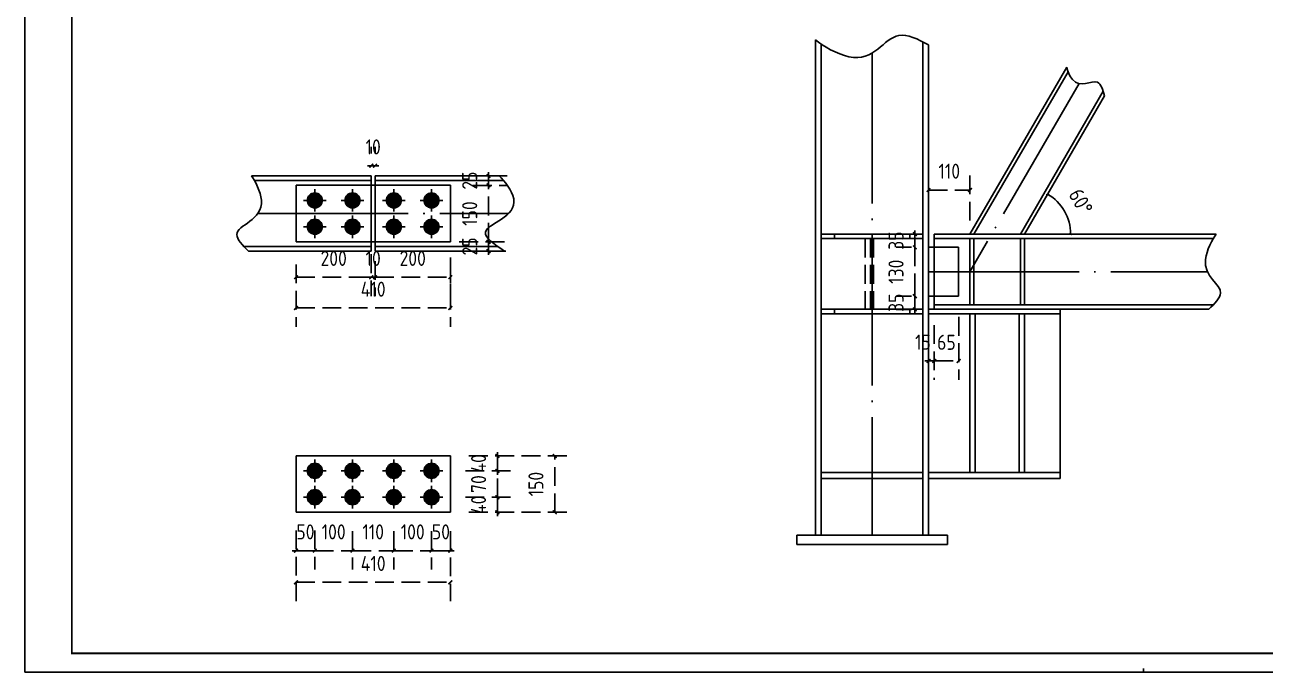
# Model space of a CAD drawing. Extents: x 1689 to 157754, y 6281 to 73826.
# Drawn here: x 128029 to 144507, y 29381 to 37984 of the extents above; entities that cross this region are included whole.
import ezdxf
from ezdxf.enums import TextEntityAlignment as Align

# ---------------------------------------------------------------- set-up
doc = ezdxf.new("R2010")
doc.units = 0
doc.header["$LTSCALE"] = 1000
doc.header["$MEASUREMENT"] = 0
doc.linetypes.add('DASH', pattern=[0.35, 0.25, -0.1])
doc.linetypes.add('DOTE', pattern=[2.42, 2, -0.2, 0.02, -0.2])
doc.layers.add('PUB_TITLE', color=4, linetype='Continuous')
doc.styles.get("Standard").update_dxf_attribs({"font": 'gbenor.shx', "bigfont": 'gbcbig.shx'})
doc.dimstyles.get("Standard").update_dxf_attribs({"dimscale": 100, "dimtxt": 3.5, "dimasz": 1, "dimexe": 2.5, "dimexo": 3, "dimgap": 1.5, "dimtad": 1, "dimdec": 0, "dimzin": 0, "dimdsep": 46, "dimtxsty": 'Standard', "dimblk": 'ARCHTICK', "dimcen": 0.09, "dimadec": 0, "dimazin": 0, "dimtfac": 1, "dimtdec": 0, "dimtix": 1, "dimtmove": 2, "dimatfit": 3, "dimfxl": 1, "dimtolj": 1, "dimtzin": 0, "dimarcsym": 0})

# ---------------------------------------------------------------- blocks, each defined once
blk = doc.blocks.new('$titleblk$00000167')
blk.add_line((-594.5, 0), (-594.5, 2))
blk.add_lwpolyline([(-1189, 0), (0, 0), (0, 841), (-1189, 841)], close=True)
at = {"const_width": 1}
blk.add_lwpolyline([(-1164, 10), (-10, 10), (-10, 831), (-1164, 831)], close=True, dxfattribs=at)
at = {"flags": 4}
for tag, p in [('(扩展图名)', (-62.12, 184.1)), ('图名', (-62.12, 180.13)), ('日期', (-62.12, 172.03)), ('图号', (-62.12, 163.99)), ('比例', (-62.12, 156)), ('子项', (-59.56, 82.07)), ('工程名称', (-59.24, 70.19)), ('设计号', (-36.91, 28.62))]:
    blk.add_attdef(tag, text='', height=3.5, dxfattribs=at).set_placement(p, align=Align.CENTER)
for tag, p in [('设计人', (-64.84, 148.13)), ('负责人', (-64.71, 140.27)), ('主持人', (-64.73, 132.26)), ('校对人', (-64.28, 124.4)), ('审核人', (-63.96, 116.15)), ('审定人', (-64.16, 107.95)), ('所长', (-64.16, 99.76))]:
    blk.add_attdef(tag, p, '', height=3.5)
blk = doc.blocks.new('_ArchTick')
at = {"color": 0, "linetype": 'ByBlock', "const_width": 0.4}
blk.add_lwpolyline([(-0.5, -0.5), (0.5, 0.5)], dxfattribs=at)
blk = doc.blocks.new('*D126')
at = {"color": 0, "lineweight": -2}
blk.add_line((142085, 35203), (142172, 35203), dxfattribs=at)
blk.add_arc((141308, 35203), 614, 360, 59.8863, dxfattribs=at)
at = {"layer": 'Defpoints', "color": 0}
for p in [(142374, 37041), (141885, 35413), (140110, 35203), (141308, 35203), (141785, 35203)]:
    blk.add_point(p, dxfattribs=at)
at = {"color": 0, "lineweight": -2, "xscale": 30, "yscale": 30, "zscale": 30}
for p, rotation in [((141616, 35734), 149.886266849014), ((141922, 35203), 269.9999999999972)]:
    blk.add_blockref('_ArchTick', p, dxfattribs=dict(at, rotation=rotation))
at = {"color": 0, "insert": (142057, 35635), "char_height": 200, "attachment_point": 5, "rotation": 299.9431}
blk.add_mtext('\\A1;60°', dxfattribs=at)
blk = doc.blocks.new('*D127')
at = {"color": 0, "linetype": 'DASH', "lineweight": -2}
for p, q in [((140035, 35443), (140035, 36039)), ((140585, 35383), (140585, 36039)), ((140035, 35789), (140585, 35789))]:
    blk.add_line(p, q, dxfattribs=at)
at = {"layer": 'Defpoints', "color": 0}
for p in [(140585, 35789), (140035, 35143), (140585, 35083)]:
    blk.add_point(p, dxfattribs=at)
at = {"color": 0, "lineweight": -2, "xscale": 50, "yscale": 50, "zscale": 50, "rotation": 180}
blk.add_blockref('_ArchTick', (140035, 35789), dxfattribs=at)
at = {"color": 0, "lineweight": -2, "xscale": 50, "yscale": 50, "zscale": 50}
blk.add_blockref('_ArchTick', (140585, 35789), dxfattribs=at)
at = {"color": 0, "insert": (140310, 36039), "char_height": 200, "attachment_point": 5}
blk.add_mtext('\\A1;110', dxfattribs=at)
blk = doc.blocks.new('*D128')
at = {"color": 0, "linetype": 'DASH', "lineweight": -2}
for p, q in [((140035, 33994), (140035, 33267)), ((140110, 33994), (140110, 33267)), ((140035, 33517), (139985, 33517)), ((140035, 33517), (140110, 33517)), ((140110, 33517), (140160, 33517))]:
    blk.add_line(p, q, dxfattribs=at)
at = {"layer": 'Defpoints', "color": 0}
for p in [(140035, 34294), (140110, 34294), (140110, 33517)]:
    blk.add_point(p, dxfattribs=at)
at = {"color": 0, "lineweight": -2, "xscale": 50, "yscale": 50, "zscale": 50}
blk.add_blockref('_ArchTick', (140035, 33517), dxfattribs=at)
at = {"color": 0, "lineweight": -2, "xscale": 50, "yscale": 50, "zscale": 50, "rotation": 180}
blk.add_blockref('_ArchTick', (140110, 33517), dxfattribs=at)
at = {"color": 0, "insert": (139960, 33767), "char_height": 200, "attachment_point": 5}
blk.add_mtext('\\A1;15', dxfattribs=at)
blk = doc.blocks.new('*D129')
at = {"color": 0, "linetype": 'DASH', "lineweight": -2}
for p, q in [((140110, 33994), (140110, 33267)), ((140435, 34103), (140435, 33267)), ((140110, 33517), (140435, 33517))]:
    blk.add_line(p, q, dxfattribs=at)
at = {"layer": 'Defpoints', "color": 0}
for p in [(140110, 34294), (140435, 34403), (140435, 33517)]:
    blk.add_point(p, dxfattribs=at)
at = {"color": 0, "lineweight": -2, "xscale": 50, "yscale": 50, "zscale": 50, "rotation": 180}
blk.add_blockref('_ArchTick', (140110, 33517), dxfattribs=at)
at = {"color": 0, "lineweight": -2, "xscale": 50, "yscale": 50, "zscale": 50}
blk.add_blockref('_ArchTick', (140435, 33517), dxfattribs=at)
at = {"color": 0, "insert": (140272, 33765), "char_height": 200, "attachment_point": 5}
blk.add_mtext('\\A1;65', dxfattribs=at)
blk = doc.blocks.new('*D130')
at = {"color": 0, "linetype": 'DASH', "lineweight": -2}
for p, q in [((139810, 35203), (139603, 35203)), ((139853, 35203), (139853, 35253)), ((139853, 35203), (139853, 35028)), ((139810, 35028), (139603, 35028)), ((139853, 35028), (139853, 34978))]:
    blk.add_line(p, q, dxfattribs=at)
at = {"layer": 'Defpoints', "color": 0}
for p in [(140110, 35203), (139853, 35028), (140110, 35028)]:
    blk.add_point(p, dxfattribs=at)
at = {"color": 0, "lineweight": -2, "xscale": 50, "yscale": 50, "zscale": 50}
for p, rotation in [((139853, 35203), 270), ((139853, 35028), 90)]:
    blk.add_blockref('_ArchTick', p, dxfattribs=dict(at, rotation=rotation))
at = {"color": 0, "insert": (139603, 35116), "char_height": 200, "attachment_point": 5, "rotation": 90}
blk.add_mtext('\\A1;35', dxfattribs=at)
blk = doc.blocks.new('*D131')
at = {"color": 0, "linetype": 'DASH', "lineweight": -2}
for p, q in [((139810, 34378), (139603, 34378)), ((139853, 34378), (139853, 34428)), ((139853, 34378), (139853, 34203)), ((139810, 34203), (139603, 34203)), ((139853, 34203), (139853, 34153))]:
    blk.add_line(p, q, dxfattribs=at)
at = {"layer": 'Defpoints', "color": 0}
for p in [(140110, 34378), (139853, 34203), (140110, 34203)]:
    blk.add_point(p, dxfattribs=at)
at = {"color": 0, "lineweight": -2, "xscale": 50, "yscale": 50, "zscale": 50}
for p, rotation in [((139853, 34378), 270), ((139853, 34203), 90)]:
    blk.add_blockref('_ArchTick', p, dxfattribs=dict(at, rotation=rotation))
at = {"color": 0, "insert": (139603, 34291), "char_height": 200, "attachment_point": 5, "rotation": 90}
blk.add_mtext('\\A1;35', dxfattribs=at)
blk = doc.blocks.new('*D132')
at = {"color": 0, "linetype": 'DASH', "lineweight": -2}
for p, q in [((139735, 35028), (139603, 35028)), ((139853, 35028), (139853, 34378)), ((139735, 34378), (139603, 34378))]:
    blk.add_line(p, q, dxfattribs=at)
at = {"layer": 'Defpoints', "color": 0}
for p in [(140035, 35028), (139853, 34378), (140035, 34378)]:
    blk.add_point(p, dxfattribs=at)
at = {"color": 0, "lineweight": -2, "xscale": 50, "yscale": 50, "zscale": 50}
for p, rotation in [((139853, 35028), 90), ((139853, 34378), 270)]:
    blk.add_blockref('_ArchTick', p, dxfattribs=dict(at, rotation=rotation))
at = {"color": 0, "insert": (139603, 34703), "char_height": 200, "attachment_point": 5, "rotation": 90}
blk.add_mtext('\\A1;130', dxfattribs=at)
blk = doc.blocks.new('*D165')
at = {"color": 0, "linetype": 'DASH', "lineweight": -2}
for p, q in [((131632, 34801), (131632, 33971)), ((133682, 34801), (133682, 33971)), ((131632, 34221), (133682, 34221))]:
    blk.add_line(p, q, dxfattribs=at)
at = {"layer": 'Defpoints', "color": 0}
for p in [(131632, 35101), (133682, 35101), (133682, 34221)]:
    blk.add_point(p, dxfattribs=at)
at = {"color": 0, "lineweight": -2, "xscale": 50, "yscale": 50, "zscale": 50, "rotation": 180}
blk.add_blockref('_ArchTick', (131632, 34221), dxfattribs=at)
at = {"color": 0, "lineweight": -2, "xscale": 50, "yscale": 50, "zscale": 50}
blk.add_blockref('_ArchTick', (133682, 34221), dxfattribs=at)
at = {"color": 0, "insert": (132657, 34471), "char_height": 200, "attachment_point": 5}
blk.add_mtext('\\A1;410', dxfattribs=at)
blk = doc.blocks.new('*D166')
at = {"color": 0, "linetype": 'DASH', "lineweight": -2}
for p, q in [((132632, 36276), (132632, 36362)), ((132682, 36276), (132682, 36362)), ((132632, 36112), (132582, 36112)), ((132632, 36112), (132682, 36112)), ((132682, 36112), (132732, 36112))]:
    blk.add_line(p, q, dxfattribs=at)
at = {"layer": 'Defpoints', "color": 0}
for p in [(132682, 36112), (132632, 35976), (132682, 35976)]:
    blk.add_point(p, dxfattribs=at)
at = {"color": 0, "lineweight": -2, "xscale": 50, "yscale": 50, "zscale": 50}
blk.add_blockref('_ArchTick', (132632, 36112), dxfattribs=at)
at = {"color": 0, "lineweight": -2, "xscale": 50, "yscale": 50, "zscale": 50, "rotation": 180}
blk.add_blockref('_ArchTick', (132682, 36112), dxfattribs=at)
at = {"color": 0, "insert": (132657, 36362), "char_height": 200, "attachment_point": 5}
blk.add_mtext('\\A1;10', dxfattribs=at)
blk = doc.blocks.new('*D188')
at = {"color": 0, "linetype": 'DASH', "lineweight": -2}
for p, q in [((132632, 34935), (132632, 34380)), ((131632, 34801), (131632, 34380)), ((131632, 34630), (132632, 34630))]:
    blk.add_line(p, q, dxfattribs=at)
at = {"layer": 'Defpoints', "color": 0}
for p in [(131632, 35101), (132632, 35235), (132632, 34630)]:
    blk.add_point(p, dxfattribs=at)
at = {"color": 0, "lineweight": -2, "xscale": 50, "yscale": 50, "zscale": 50, "rotation": 180}
blk.add_blockref('_ArchTick', (131632, 34630), dxfattribs=at)
at = {"color": 0, "lineweight": -2, "xscale": 50, "yscale": 50, "zscale": 50}
blk.add_blockref('_ArchTick', (132632, 34630), dxfattribs=at)
at = {"color": 0, "insert": (132132, 34880), "char_height": 200, "attachment_point": 5}
blk.add_mtext('\\A1;200', dxfattribs=at)
blk = doc.blocks.new('*D189')
at = {"color": 0, "linetype": 'DASH', "lineweight": -2}
for p, q in [((132632, 34935), (132632, 34380)), ((132682, 34844), (132682, 34380)), ((132632, 34630), (132582, 34630)), ((132632, 34630), (132682, 34630)), ((132682, 34630), (132732, 34630))]:
    blk.add_line(p, q, dxfattribs=at)
at = {"layer": 'Defpoints', "color": 0}
for p in [(132632, 35235), (132682, 35144), (132682, 34630)]:
    blk.add_point(p, dxfattribs=at)
at = {"color": 0, "lineweight": -2, "xscale": 50, "yscale": 50, "zscale": 50}
blk.add_blockref('_ArchTick', (132632, 34630), dxfattribs=at)
at = {"color": 0, "lineweight": -2, "xscale": 50, "yscale": 50, "zscale": 50, "rotation": 180}
blk.add_blockref('_ArchTick', (132682, 34630), dxfattribs=at)
at = {"color": 0, "insert": (132657, 34880), "char_height": 200, "attachment_point": 5}
blk.add_mtext('\\A1;10', dxfattribs=at)
blk = doc.blocks.new('*D190')
at = {"color": 0, "linetype": 'DASH', "lineweight": -2}
for p, q in [((132682, 34844), (132682, 34380)), ((133682, 34891), (133682, 34380)), ((132682, 34630), (133682, 34630))]:
    blk.add_line(p, q, dxfattribs=at)
at = {"layer": 'Defpoints', "color": 0}
for p in [(132682, 35144), (133682, 35191), (133682, 34630)]:
    blk.add_point(p, dxfattribs=at)
at = {"color": 0, "lineweight": -2, "xscale": 50, "yscale": 50, "zscale": 50, "rotation": 180}
blk.add_blockref('_ArchTick', (132682, 34630), dxfattribs=at)
at = {"color": 0, "lineweight": -2, "xscale": 50, "yscale": 50, "zscale": 50}
blk.add_blockref('_ArchTick', (133682, 34630), dxfattribs=at)
at = {"color": 0, "insert": (133182, 34880), "char_height": 200, "attachment_point": 5}
blk.add_mtext('\\A1;200', dxfattribs=at)
blk = doc.blocks.new('*D191')
at = {"color": 0, "linetype": 'DASH', "lineweight": -2}
for p, q in [((133801, 35101), (134439, 35101)), ((134189, 35101), (134189, 35151)), ((134189, 34976), (134189, 35101)), ((134170, 34976), (134439, 34976)), ((134189, 34976), (134189, 34926))]:
    blk.add_line(p, q, dxfattribs=at)
at = {"layer": 'Defpoints', "color": 0}
for p in [(133501, 35101), (134189, 35101), (133870, 34976)]:
    blk.add_point(p, dxfattribs=at)
at = {"color": 0, "lineweight": -2, "xscale": 50, "yscale": 50, "zscale": 50}
for p, rotation in [((134189, 35101), 270), ((134189, 34976), 90)]:
    blk.add_blockref('_ArchTick', p, dxfattribs=dict(at, rotation=rotation))
at = {"color": 0, "insert": (133939, 35039), "char_height": 200, "attachment_point": 5, "rotation": 90}
blk.add_mtext('\\A1;25', dxfattribs=at)
blk = doc.blocks.new('*D192')
at = {"color": 0, "linetype": 'DASH', "lineweight": -2}
for p, q in [((133982, 35851), (134439, 35851)), ((134189, 35101), (134189, 35851)), ((133801, 35101), (134439, 35101))]:
    blk.add_line(p, q, dxfattribs=at)
at = {"layer": 'Defpoints', "color": 0}
for p in [(133682, 35851), (134189, 35851), (133501, 35101)]:
    blk.add_point(p, dxfattribs=at)
at = {"color": 0, "lineweight": -2, "xscale": 50, "yscale": 50, "zscale": 50}
for p, rotation in [((134189, 35851), 90), ((134189, 35101), 270)]:
    blk.add_blockref('_ArchTick', p, dxfattribs=dict(at, rotation=rotation))
at = {"color": 0, "insert": (133939, 35476), "char_height": 200, "attachment_point": 5, "rotation": 90}
blk.add_mtext('\\A1;150', dxfattribs=at)
blk = doc.blocks.new('*D193')
at = {"color": 0, "linetype": 'DASH', "lineweight": -2}
for p, q in [((133982, 35976), (134439, 35976)), ((134189, 35976), (134189, 36026)), ((134189, 35851), (134189, 35976)), ((133982, 35851), (134439, 35851)), ((134189, 35851), (134189, 35801))]:
    blk.add_line(p, q, dxfattribs=at)
at = {"layer": 'Defpoints', "color": 0}
for p in [(133682, 35976), (134189, 35976), (133682, 35851)]:
    blk.add_point(p, dxfattribs=at)
at = {"color": 0, "lineweight": -2, "xscale": 50, "yscale": 50, "zscale": 50}
for p, rotation in [((134189, 35976), 270), ((134189, 35851), 90)]:
    blk.add_blockref('_ArchTick', p, dxfattribs=dict(at, rotation=rotation))
at = {"color": 0, "insert": (133939, 35914), "char_height": 200, "attachment_point": 5, "rotation": 90}
blk.add_mtext('\\A1;25', dxfattribs=at)
blk = doc.blocks.new('*D194')
at = {"color": 0, "linetype": 'DASH', "lineweight": -2}
for p, q in [((131632, 31266), (131632, 30746)), ((131882, 31266), (131882, 30746)), ((131632, 30996), (131582, 30996)), ((131632, 30996), (131882, 30996)), ((131882, 30996), (131932, 30996))]:
    blk.add_line(p, q, dxfattribs=at)
at = {"layer": 'Defpoints', "color": 0}
for p in [(131632, 31566), (131882, 31566), (131882, 30996)]:
    blk.add_point(p, dxfattribs=at)
at = {"color": 0, "lineweight": -2, "xscale": 50, "yscale": 50, "zscale": 50}
blk.add_blockref('_ArchTick', (131632, 30996), dxfattribs=at)
at = {"color": 0, "lineweight": -2, "xscale": 50, "yscale": 50, "zscale": 50, "rotation": 180}
blk.add_blockref('_ArchTick', (131882, 30996), dxfattribs=at)
at = {"color": 0, "insert": (131757, 31246), "char_height": 200, "attachment_point": 5}
blk.add_mtext('\\A1;50', dxfattribs=at)
blk = doc.blocks.new('*D195')
at = {"color": 0, "linetype": 'DASH', "lineweight": -2}
for p, q in [((131882, 31228), (131882, 31246)), ((132382, 31256), (132382, 30746)), ((131882, 30996), (131832, 30996)), ((131882, 30996), (132382, 30996)), ((132382, 30996), (132432, 30996))]:
    blk.add_line(p, q, dxfattribs=at)
at = {"layer": 'Defpoints', "color": 0}
for p in [(132382, 31556), (132382, 30996), (131882, 30928)]:
    blk.add_point(p, dxfattribs=at)
at = {"color": 0, "lineweight": -2, "xscale": 50, "yscale": 50, "zscale": 50}
blk.add_blockref('_ArchTick', (131882, 30996), dxfattribs=at)
at = {"color": 0, "lineweight": -2, "xscale": 50, "yscale": 50, "zscale": 50, "rotation": 180}
blk.add_blockref('_ArchTick', (132382, 30996), dxfattribs=at)
at = {"color": 0, "insert": (132132, 31246), "char_height": 200, "attachment_point": 5}
blk.add_mtext('\\A1;100', dxfattribs=at)
blk = doc.blocks.new('*D196')
at = {"color": 0, "linetype": 'DASH', "lineweight": -2}
for p, q in [((132382, 31256), (132382, 30746)), ((132932, 31256), (132932, 30746)), ((132382, 30996), (132932, 30996))]:
    blk.add_line(p, q, dxfattribs=at)
at = {"layer": 'Defpoints', "color": 0}
for p in [(132382, 31556), (132932, 31556), (132932, 30996)]:
    blk.add_point(p, dxfattribs=at)
at = {"color": 0, "lineweight": -2, "xscale": 50, "yscale": 50, "zscale": 50, "rotation": 180}
blk.add_blockref('_ArchTick', (132382, 30996), dxfattribs=at)
at = {"color": 0, "lineweight": -2, "xscale": 50, "yscale": 50, "zscale": 50}
blk.add_blockref('_ArchTick', (132932, 30996), dxfattribs=at)
at = {"color": 0, "insert": (132657, 31246), "char_height": 200, "attachment_point": 5}
blk.add_mtext('\\A1;110', dxfattribs=at)
blk = doc.blocks.new('*D197')
at = {"color": 0, "linetype": 'DASH', "lineweight": -2}
for p, q in [((132932, 31256), (132932, 30746)), ((133432, 31256), (133432, 30746)), ((132932, 30996), (132882, 30996)), ((132932, 30996), (133432, 30996)), ((133432, 30996), (133482, 30996))]:
    blk.add_line(p, q, dxfattribs=at)
at = {"layer": 'Defpoints', "color": 0}
for p in [(132932, 31556), (133432, 31556), (133432, 30996)]:
    blk.add_point(p, dxfattribs=at)
at = {"color": 0, "lineweight": -2, "xscale": 50, "yscale": 50, "zscale": 50}
blk.add_blockref('_ArchTick', (132932, 30996), dxfattribs=at)
at = {"color": 0, "lineweight": -2, "xscale": 50, "yscale": 50, "zscale": 50, "rotation": 180}
blk.add_blockref('_ArchTick', (133432, 30996), dxfattribs=at)
at = {"color": 0, "insert": (133182, 31246), "char_height": 200, "attachment_point": 5}
blk.add_mtext('\\A1;100', dxfattribs=at)
blk = doc.blocks.new('*D198')
at = {"color": 0, "linetype": 'DASH', "lineweight": -2}
for p, q in [((133432, 31256), (133432, 30746)), ((133682, 31257), (133682, 30746)), ((133432, 30996), (133382, 30996)), ((133432, 30996), (133682, 30996)), ((133682, 30996), (133732, 30996))]:
    blk.add_line(p, q, dxfattribs=at)
at = {"layer": 'Defpoints', "color": 0}
for p in [(133432, 31556), (133682, 31557), (133682, 30996)]:
    blk.add_point(p, dxfattribs=at)
at = {"color": 0, "lineweight": -2, "xscale": 50, "yscale": 50, "zscale": 50}
blk.add_blockref('_ArchTick', (133432, 30996), dxfattribs=at)
at = {"color": 0, "lineweight": -2, "xscale": 50, "yscale": 50, "zscale": 50, "rotation": 180}
blk.add_blockref('_ArchTick', (133682, 30996), dxfattribs=at)
at = {"color": 0, "insert": (133557, 31246), "char_height": 200, "attachment_point": 5}
blk.add_mtext('\\A1;50', dxfattribs=at)
blk = doc.blocks.new('*D199')
at = {"color": 0, "linetype": 'DASH', "lineweight": -2}
for p, q in [((133882, 31706), (134557, 31706)), ((134307, 31706), (134307, 31756)), ((134307, 31506), (134307, 31706)), ((133928, 31506), (134557, 31506)), ((134307, 31506), (134307, 31456))]:
    blk.add_line(p, q, dxfattribs=at)
at = {"layer": 'Defpoints', "color": 0}
for p in [(133582, 31706), (134307, 31706), (133628, 31506)]:
    blk.add_point(p, dxfattribs=at)
at = {"color": 0, "lineweight": -2, "xscale": 50, "yscale": 50, "zscale": 50}
for p, rotation in [((134307, 31706), 270), ((134307, 31506), 90)]:
    blk.add_blockref('_ArchTick', p, dxfattribs=dict(at, rotation=rotation))
at = {"color": 0, "insert": (134057, 31606), "char_height": 200, "attachment_point": 5, "rotation": 90}
blk.add_mtext('\\A1;40', dxfattribs=at)
blk = doc.blocks.new('*D200')
at = {"color": 0, "linetype": 'DASH', "lineweight": -2}
for p, q in [((133882, 32056), (134557, 32056)), ((134307, 32056), (134307, 32106)), ((134307, 31706), (134307, 32056)), ((133882, 31706), (134557, 31706)), ((134307, 31706), (134307, 31656))]:
    blk.add_line(p, q, dxfattribs=at)
at = {"layer": 'Defpoints', "color": 0}
for p in [(133582, 32056), (134307, 32056), (133582, 31706)]:
    blk.add_point(p, dxfattribs=at)
at = {"color": 0, "lineweight": -2, "xscale": 50, "yscale": 50, "zscale": 50}
for p, rotation in [((134307, 32056), 270), ((134307, 31706), 90)]:
    blk.add_blockref('_ArchTick', p, dxfattribs=dict(at, rotation=rotation))
at = {"color": 0, "insert": (134057, 31881), "char_height": 200, "attachment_point": 5, "rotation": 90}
blk.add_mtext('\\A1;70', dxfattribs=at)
blk = doc.blocks.new('*D201')
at = {"color": 0, "linetype": 'DASH', "lineweight": -2}
for p, q in [((134307, 32256), (134307, 32306)), ((133928, 32256), (134557, 32256)), ((134307, 32056), (134307, 32256)), ((133882, 32056), (134557, 32056)), ((134307, 32056), (134307, 32006))]:
    blk.add_line(p, q, dxfattribs=at)
at = {"layer": 'Defpoints', "color": 0}
for p in [(133628, 32256), (134307, 32256), (133582, 32056)]:
    blk.add_point(p, dxfattribs=at)
at = {"color": 0, "lineweight": -2, "xscale": 50, "yscale": 50, "zscale": 50}
for p, rotation in [((134307, 32256), 270), ((134307, 32056), 90)]:
    blk.add_blockref('_ArchTick', p, dxfattribs=dict(at, rotation=rotation))
at = {"color": 0, "insert": (134057, 32156), "char_height": 200, "attachment_point": 5, "rotation": 90}
blk.add_mtext('\\A1;40', dxfattribs=at)
blk = doc.blocks.new('*D202')
at = {"color": 0, "linetype": 'DASH', "lineweight": -2}
for p, q in [((131632, 31266), (131632, 30326)), ((133682, 31257), (133682, 30326)), ((131632, 30576), (133682, 30576))]:
    blk.add_line(p, q, dxfattribs=at)
at = {"layer": 'Defpoints', "color": 0}
for p in [(131632, 31566), (133682, 31557), (133682, 30576)]:
    blk.add_point(p, dxfattribs=at)
at = {"color": 0, "lineweight": -2, "xscale": 50, "yscale": 50, "zscale": 50, "rotation": 180}
blk.add_blockref('_ArchTick', (131632, 30576), dxfattribs=at)
at = {"color": 0, "lineweight": -2, "xscale": 50, "yscale": 50, "zscale": 50}
blk.add_blockref('_ArchTick', (133682, 30576), dxfattribs=at)
at = {"color": 0, "insert": (132657, 30826), "char_height": 200, "attachment_point": 5}
blk.add_mtext('\\A1;410', dxfattribs=at)
blk = doc.blocks.new('*D203')
at = {"color": 0, "linetype": 'DASH', "lineweight": -2}
for p, q in [((133928, 32256), (135319, 32256)), ((135069, 31506), (135069, 32256)), ((133928, 31506), (135319, 31506))]:
    blk.add_line(p, q, dxfattribs=at)
at = {"layer": 'Defpoints', "color": 0}
for p in [(133628, 32256), (135069, 32256), (133628, 31506)]:
    blk.add_point(p, dxfattribs=at)
at = {"color": 0, "lineweight": -2, "xscale": 50, "yscale": 50, "zscale": 50}
for p, rotation in [((135069, 32256), 90), ((135069, 31506), 270)]:
    blk.add_blockref('_ArchTick', p, dxfattribs=dict(at, rotation=rotation))
at = {"color": 0, "insert": (134819, 31881), "char_height": 200, "attachment_point": 5, "rotation": 90}
blk.add_mtext('\\A1;150', dxfattribs=at)

msp = doc.modelspace()

# ---------------------------------------------------------------- hatches: boundary and pattern name
h = msp.add_hatch()
h.set_pattern_fill('ANSI31', color=2, scale=5, style=0)
h.set_pattern_definition([(45, (-291121.777, -49999.979), (-5.61266008, 5.61266008), [])])
h.paths.add_polyline_path([(131882.4, 35751.2, 0.2152504), (131807.4, 35717.4), (131807.4, 35651.2), (131882.4, 35651.2)])
h.paths.add_polyline_path([(131882.4, 35651.2), (131807.4, 35651.2), (131807.4, 35585.1, 0.2152504), (131882.4, 35551.2)])
h.paths.add_polyline_path([(131807.4, 35717.4, 0.1826758), (131782.4, 35651.2), (131807.4, 35651.2)])
h.paths.add_polyline_path([(131807.4, 35651.2), (131782.4, 35651.2, 0.1826758), (131807.4, 35585.1)])
h.paths.add_polyline_path([(131982.4, 35651.2), (131882.4, 35651.2), (131882.4, 35551.2, 0.4142136)])
h.paths.add_polyline_path([(131882.4, 35751.2), (131882.4, 35651.2), (131982.4, 35651.2, 0.4142136)])
h.paths.add_polyline_path([(131882.4, 35401.2, 0.2152504), (131807.4, 35367.4), (131807.4, 35301.2), (131882.4, 35301.2)])
h.paths.add_polyline_path([(131807.4, 35367.4, 0.1826758), (131782.4, 35301.2), (131807.4, 35301.2)])
h.paths.add_polyline_path([(131807.4, 35301.2), (131782.4, 35301.2, 0.1826758), (131807.4, 35235.1)])
h.paths.add_polyline_path([(131882.4, 35301.2), (131807.4, 35301.2), (131807.4, 35235.1, 0.2152504), (131882.4, 35201.2)])
h.paths.add_polyline_path([(131982.4, 35301.2), (131882.4, 35301.2), (131882.4, 35201.2, 0.4142136)])
h.paths.add_polyline_path([(131882.4, 35401.2), (131882.4, 35301.2), (131982.4, 35301.2, 0.4142136)])
h.paths.add_polyline_path([(132382.4, 35401.2, 0.4142136), (132282.4, 35301.2), (132382.4, 35301.2)])
h.paths.add_polyline_path([(132382.4, 35301.2), (132282.4, 35301.2, 0.4142136), (132382.4, 35201.2)])
h.paths.add_polyline_path([(132482.4, 35301.2), (132382.4, 35301.2), (132382.4, 35201.2, 0.4142136)])
h.paths.add_polyline_path([(132382.4, 35401.2), (132382.4, 35301.2), (132482.4, 35301.2, 0.4142136)])
h.paths.add_polyline_path([(132382.4, 35651.2), (132282.4, 35651.2, 0.4142136), (132382.4, 35551.2)])
h.paths.add_polyline_path([(132382.4, 35751.2, 0.4142136), (132282.4, 35651.2), (132382.4, 35651.2)])
h.paths.add_polyline_path([(132382.4, 35751.2), (132382.4, 35651.2), (132482.4, 35651.2, 0.4142136)])
h.paths.add_polyline_path([(132482.4, 35651.2), (132382.4, 35651.2), (132382.4, 35551.2, 0.4142136)])
h.paths.add_polyline_path([(132932.4, 35751.2, 0.4142136), (132832.4, 35651.2), (132932.4, 35651.2)])
h.paths.add_polyline_path([(132932.4, 35651.2), (132832.4, 35651.2, 0.4142136), (132932.4, 35551.2)])
h.paths.add_polyline_path([(132932.4, 35751.2), (132932.4, 35651.2), (133032.4, 35651.2, 0.4142136)])
h.paths.add_polyline_path([(133032.4, 35651.2), (132932.4, 35651.2), (132932.4, 35551.2, 0.4142136)])
h.paths.add_polyline_path([(132932.4, 35401.2, 0.4142136), (132832.4, 35301.2), (132932.4, 35301.2)])
h.paths.add_polyline_path([(132932.4, 35301.2), (132832.4, 35301.2, 0.4142136), (132932.4, 35201.2)])
h.paths.add_polyline_path([(132932.4, 35401.2), (132932.4, 35301.2), (133032.4, 35301.2, 0.4142136)])
h.paths.add_polyline_path([(133032.4, 35301.2), (132932.4, 35301.2), (132932.4, 35201.2, 0.4142136)])
h.paths.add_polyline_path([(133432.4, 35651.2), (133332.4, 35651.2, 0.4142136), (133432.4, 35551.2)])
h.paths.add_polyline_path([(133432.4, 35751.2, 0.4142136), (133332.4, 35651.2), (133432.4, 35651.2)])
h.paths.add_polyline_path([(133432.4, 35751.2), (133432.4, 35651.2), (133532.4, 35651.2, 0.4142136)])
h.paths.add_polyline_path([(133532.4, 35651.2), (133432.4, 35651.2), (133432.4, 35551.2, 0.4142136)])
h.paths.add_polyline_path([(133432.4, 35401.2, 0.4142136), (133332.4, 35301.2), (133432.4, 35301.2)])
h.paths.add_polyline_path([(133432.4, 35301.2), (133332.4, 35301.2, 0.4142136), (133432.4, 35201.2)])
h.paths.add_polyline_path([(133532.4, 35301.2), (133432.4, 35301.2), (133432.4, 35201.2, 0.4142136)])
h.paths.add_polyline_path([(133432.4, 35401.2), (133432.4, 35301.2), (133532.4, 35301.2, 0.4142136)])
h = msp.add_hatch()
h.set_pattern_fill('ANSI31', color=2, scale=5, style=0)
h.set_pattern_definition([(45, (-291121.777, -53595.032), (-5.61266008, 5.61266008), [])])
h.paths.add_polyline_path([(131882.4, 32156.2, 0.2152504), (131807.4, 32122.3), (131807.4, 32056.2), (131882.4, 32056.2)])
h.paths.add_polyline_path([(131882.4, 32056.2), (131807.4, 32056.2), (131807.4, 31990, 0.2152504), (131882.4, 31956.2)])
h.paths.add_polyline_path([(131807.4, 32122.3, 0.1826758), (131782.4, 32056.2), (131807.4, 32056.2)])
h.paths.add_polyline_path([(131807.4, 32056.2), (131782.4, 32056.2, 0.1826758), (131807.4, 31990)])
h.paths.add_polyline_path([(131982.4, 32056.2), (131882.4, 32056.2), (131882.4, 31956.2, 0.4142136)])
h.paths.add_polyline_path([(131882.4, 32156.2), (131882.4, 32056.2), (131982.4, 32056.2, 0.4142136)])
h.paths.add_polyline_path([(131882.4, 31806.2, 0.2152504), (131807.4, 31772.3), (131807.4, 31706.2), (131882.4, 31706.2)])
h.paths.add_polyline_path([(131807.4, 31772.3, 0.1826758), (131782.4, 31706.2), (131807.4, 31706.2)])
h.paths.add_polyline_path([(131807.4, 31706.2), (131782.4, 31706.2, 0.1826758), (131807.4, 31640)])
h.paths.add_polyline_path([(131882.4, 31706.2), (131807.4, 31706.2), (131807.4, 31640, 0.2152504), (131882.4, 31606.2)])
h.paths.add_polyline_path([(131982.4, 31706.2), (131882.4, 31706.2), (131882.4, 31606.2, 0.4142136)])
h.paths.add_polyline_path([(131882.4, 31806.2), (131882.4, 31706.2), (131982.4, 31706.2, 0.4142136)])
h.paths.add_polyline_path([(132382.4, 31806.2, 0.4142136), (132282.4, 31706.2), (132382.4, 31706.2)])
h.paths.add_polyline_path([(132382.4, 31706.2), (132282.4, 31706.2, 0.4142136), (132382.4, 31606.2)])
h.paths.add_polyline_path([(132482.4, 31706.2), (132382.4, 31706.2), (132382.4, 31606.2, 0.4142136)])
h.paths.add_polyline_path([(132382.4, 31806.2), (132382.4, 31706.2), (132482.4, 31706.2, 0.4142136)])
h.paths.add_polyline_path([(132382.4, 32056.2), (132282.4, 32056.2, 0.4142136), (132382.4, 31956.2)])
h.paths.add_polyline_path([(132382.4, 32156.2, 0.4142136), (132282.4, 32056.2), (132382.4, 32056.2)])
h.paths.add_polyline_path([(132382.4, 32156.2), (132382.4, 32056.2), (132482.4, 32056.2, 0.4142136)])
h.paths.add_polyline_path([(132482.4, 32056.2), (132382.4, 32056.2), (132382.4, 31956.2, 0.4142136)])
h.paths.add_polyline_path([(132932.4, 32156.2, 0.4142136), (132832.4, 32056.2), (132932.4, 32056.2)])
h.paths.add_polyline_path([(132932.4, 32056.2), (132832.4, 32056.2, 0.4142136), (132932.4, 31956.2)])
h.paths.add_polyline_path([(132932.4, 32156.2), (132932.4, 32056.2), (133032.4, 32056.2, 0.4142136)])
h.paths.add_polyline_path([(133032.4, 32056.2), (132932.4, 32056.2), (132932.4, 31956.2, 0.4142136)])
h.paths.add_polyline_path([(132932.4, 31806.2, 0.4142136), (132832.4, 31706.2), (132932.4, 31706.2)])
h.paths.add_polyline_path([(132932.4, 31706.2), (132832.4, 31706.2, 0.4142136), (132932.4, 31606.2)])
h.paths.add_polyline_path([(132932.4, 31806.2), (132932.4, 31706.2), (133032.4, 31706.2, 0.4142136)])
h.paths.add_polyline_path([(133032.4, 31706.2), (132932.4, 31706.2), (132932.4, 31606.2, 0.4142136)])
h.paths.add_polyline_path([(133432.4, 32056.2), (133332.4, 32056.2, 0.4142136), (133432.4, 31956.2)])
h.paths.add_polyline_path([(133432.4, 32156.2, 0.4142136), (133332.4, 32056.2), (133432.4, 32056.2)])
h.paths.add_polyline_path([(133432.4, 32156.2), (133432.4, 32056.2), (133532.4, 32056.2, 0.4142136)])
h.paths.add_polyline_path([(133532.4, 32056.2), (133432.4, 32056.2), (133432.4, 31956.2, 0.4142136)])
h.paths.add_polyline_path([(133432.4, 31806.2, 0.4142136), (133332.4, 31706.2), (133432.4, 31706.2)])
h.paths.add_polyline_path([(133432.4, 31706.2), (133332.4, 31706.2, 0.4142136), (133432.4, 31606.2)])
h.paths.add_polyline_path([(133532.4, 31706.2), (133432.4, 31706.2), (133432.4, 31606.2, 0.4142136)])
h.paths.add_polyline_path([(133432.4, 31806.2), (133432.4, 31706.2), (133532.4, 31706.2, 0.4142136)])

# ---------------------------------------------------------------- linework, layer by layer
for p, q in [((138534.5, 37783), (138534.5, 31203.4)), ((139959.5, 37758), (139959.5, 31203.4)), ((138609.5, 37725.9), (138609.5, 31203.4)), ((140034.5, 37719.9), (140034.5, 31203.4)), ((141871.3, 37422), (140584.5, 35203.4)), ((141888.3, 37361.6), (140636.5, 35203.4)), ((142356.2, 37100.3), (141256, 35203.4)), ((142374, 37041.3), (141308, 35203.4)), ((131040, 35976.2), (132632.4, 35976.2)), ((131040, 35976.2), (132632.4, 35976.2)), ((132632.4, 35976.2), (132632.4, 34976.2)), ((132682.4, 35976.2), (134330, 35976.2)), ((132682.4, 35976.2), (134330, 35976.2)), ((132682.4, 35976.2), (132682.4, 34976.2)), ((131080.2, 35916.2), (132632.4, 35916.2)), ((132682.4, 35916.2), (134388.5, 35916.2)), ((138609.5, 35203.4), (139959.5, 35203.4)), ((138609.5, 35143.4), (139959.5, 35143.4)), ((138784.5, 35143.4), (138784.5, 35203.4)), ((139284.5, 35143.4), (139784.5, 35143.4)), ((139784.5, 35143.4), (139784.5, 35203.4)), ((140109.5, 35203.4), (140109.5, 34203.4)), ((140109.5, 35203.4), (141784.5, 35203.4)), ((140109.5, 35143.4), (141784.5, 35143.4)), ((140584.5, 35143.4), (140584.5, 34263.4)), ((140634.5, 35143.4), (140634.5, 34263.4)), ((141258, 35143.4), (141258, 34263.4)), ((141308, 35143.4), (141308, 34263.4)), ((141784.5, 35203.4), (143857.6, 35203.4)), ((141784.5, 35143.4), (143817.4, 35143.4)), ((130942.5, 35036.2), (132632.4, 35036.2)), ((131001, 34976.2), (132632.4, 34976.2)), ((132682.4, 35036.2), (134314.5, 35036.2)), ((132682.4, 34976.2), (134401.5, 34976.2)), ((140034.5, 35028.4), (140434.5, 35028.4)), ((140434.5, 35028.4), (140434.5, 34378.4)), ((140034.5, 34378.4), (140434.5, 34378.4)), ((138609.5, 34203.4), (139959.5, 34203.4)), ((138609.5, 34143.4), (139959.5, 34143.4)), ((138784.5, 34203.4), (138784.5, 34143.4)), ((139284.5, 34203.4), (139784.5, 34203.4)), ((139284.5, 34203.4), (139784.5, 34203.4)), ((139784.5, 34203.4), (139784.5, 34143.4)), ((140034.5, 34203.4), (141784.5, 34203.4)), ((140034.5, 34143.4), (141784.5, 34143.4)), ((140109.5, 34263.4), (141784.5, 34263.4)), ((140584.5, 34143.4), (140584.5, 32033.4)), ((140584.5, 34143.4), (140584.5, 32033.4)), ((140654.5, 34143.4), (140654.5, 32033.4)), ((141238, 34143.4), (141238, 32033.4)), ((141308, 34143.4), (141308, 32033.4)), ((141784.5, 34263.4), (143817.4, 34263.4)), ((141784.5, 34203.4), (141784.5, 34143.4)), ((141784.5, 34203.4), (143757.2, 34203.4)), ((141784.5, 31953.4), (141784.5, 34143.4)), ((138609.5, 32033.4), (139959.5, 32033.4)), ((140034.5, 32033.4), (141784.5, 32033.4)), ((138609.5, 31953.4), (139959.5, 31953.4)), ((140034.5, 31953.4), (141784.5, 31953.4)), ((138284.5, 31078.4), (138284.5, 31203.4)), ((138284.5, 31203.4), (140284.5, 31203.4)), ((140284.5, 31203.4), (140284.5, 31078.4)), ((138284.5, 31078.4), (140284.5, 31078.4)), ((138284.5, 31078.4), (140284.5, 31078.4))]:
    msp.add_line(p, q)
at = {"color": 1, "linetype": 'DOTE'}
for p, q in [((139284.5, 37610.4), (139284.5, 31203.4)), ((142033.9, 37202.3), (140584.5, 34703.4)), ((131121.5, 35476.2), (134454.9, 35476.2)), ((140034.5, 34703.4), (143738.5, 34703.4))]:
    msp.add_line(p, q, dxfattribs=at)
at = {"color": 2}
for p, q in [((132682.4, 35851.2), (131632.4, 35851.2)), ((131632.4, 35851.2), (131632.4, 35101.2)), ((131882.4, 35801.2), (131882.4, 35501.2)), ((132382.4, 35801.2), (132382.4, 35501.2)), ((132632.4, 35916.2), (132632.4, 35851.2)), ((133682.4, 35851.2), (132682.4, 35851.2)), ((132932.4, 35501.2), (132932.4, 35801.2)), ((133432.4, 35501.2), (133432.4, 35801.2)), ((133682.4, 35101.2), (133682.4, 35851.2)), ((132032.4, 35651.2), (131732.4, 35651.2)), ((132532.4, 35651.2), (132232.4, 35651.2)), ((133082.4, 35651.2), (132782.4, 35651.2)), ((133582.4, 35651.2), (133282.4, 35651.2)), ((131882.4, 35451.2), (131882.4, 35151.2)), ((132382.4, 35451.2), (132382.4, 35151.2)), ((132932.4, 35151.2), (132932.4, 35451.2)), ((133432.4, 35151.2), (133432.4, 35451.2)), ((131732.4, 35301.2), (132032.4, 35301.2)), ((132232.4, 35301.2), (132532.4, 35301.2)), ((132782.4, 35301.2), (133082.4, 35301.2)), ((133282.4, 35301.2), (133582.4, 35301.2)), ((131632.4, 35101.2), (132682.4, 35101.2)), ((132682.4, 35101.2), (133682.4, 35101.2)), ((132682.4, 32256.2), (131632.4, 32256.2)), ((131632.4, 32256.2), (131632.4, 31506.2)), ((131882.4, 32206.2), (131882.4, 31906.2)), ((132382.4, 32206.2), (132382.4, 31906.2)), ((133682.4, 32256.2), (132682.4, 32256.2)), ((132932.4, 31906.2), (132932.4, 32206.2)), ((133432.4, 31906.2), (133432.4, 32206.2)), ((133682.4, 31506.2), (133682.4, 32256.2)), ((132032.4, 32056.2), (131732.4, 32056.2)), ((132532.4, 32056.2), (132232.4, 32056.2)), ((133082.4, 32056.2), (132782.4, 32056.2)), ((133582.4, 32056.2), (133282.4, 32056.2)), ((131882.4, 31856.2), (131882.4, 31556.2)), ((132382.4, 31856.2), (132382.4, 31556.2)), ((132932.4, 31556.2), (132932.4, 31856.2)), ((133432.4, 31556.2), (133432.4, 31856.2)), ((131732.4, 31706.2), (132032.4, 31706.2)), ((132232.4, 31706.2), (132532.4, 31706.2)), ((132782.4, 31706.2), (133082.4, 31706.2)), ((133282.4, 31706.2), (133582.4, 31706.2)), ((131632.4, 31506.2), (132682.4, 31506.2)), ((132682.4, 31506.2), (133682.4, 31506.2))]:
    msp.add_line(p, q, dxfattribs=at)
at = {"linetype": 'DASH'}
for p, q in [((139194.5, 35143.4), (139194.5, 34203.4)), ((139264.5, 35143.4), (139264.5, 34203.4)), ((139304.5, 35143.4), (139304.5, 34203.4))]:
    msp.add_line(p, q, dxfattribs=at)
at = {"color": 2}
for centre in [(131882.4, 35651.2), (132382.4, 35651.2), (132932.4, 35651.2), (133432.4, 35651.2), (131882.4, 35301.2), (132382.4, 35301.2), (132932.4, 35301.2), (133432.4, 35301.2), (131882.4, 32056.2), (132382.4, 32056.2), (132932.4, 32056.2), (133432.4, 32056.2), (131882.4, 31706.2), (132382.4, 31706.2), (132932.4, 31706.2), (133432.4, 31706.2)]:
    msp.add_circle(centre, 100, dxfattribs=at)
for points, knots in [([(138534.5, 37783), (138623.6, 37704.1), (139257.2, 37344), (139510.4, 37989.4), (139894.5, 37791.9), (140034.5, 37719.9)], [41.3984632, 41.3984632, 41.3984632, 41.3984632, 107.2537209, 251.486878, 334.2779975, 334.2779975, 334.2779975, 334.2779975]), ([(141871.3, 37422), (141879.9, 37374.2), (141991.2, 37089.3), (142290.2, 37329.9), (142351.1, 37120.1), (142374, 37041.3)], [18.0631783, 18.0631783, 18.0631783, 18.0631783, 42.0412643, 109.2616474, 149.7801154, 149.7801154, 149.7801154, 149.7801154]), ([(131040, 35976.2), (131091.6, 35912.6), (131335.3, 35410.4), (130681.1, 35298.3), (130922.7, 35055.1), (131001, 34976.2)], [27.6783714, 27.6783714, 27.6783714, 27.6783714, 74.2929095, 186.7188052, 240.6958691, 240.6958691, 240.6958691, 240.6958691]), ([(134330, 35976.2), (134403.1, 35912.2), (134741.3, 35454.9), (133919.7, 35303.4), (134268.3, 35066.7), (134401.5, 34976.2)], [33.0975379, 33.0975379, 33.0975379, 33.0975379, 81.4813952, 197.586369, 269.3887541, 269.3887541, 269.3887541, 269.3887541]), ([(143857.6, 35203.4), (143805.7, 35137.5), (143567.7, 34674.3), (144051.8, 34491.2), (143834, 34278.4), (143757.2, 34203.4)], [28.6455784, 28.6455784, 28.6455784, 28.6455784, 77.2630032, 175.4539965, 228.9150102, 228.9150102, 228.9150102, 228.9150102])]:
    msp.add_open_spline(points, degree=3, knots=knots)

# ---------------------------------------------------------------- block references
at = {"layer": 'PUB_TITLE', "xscale": 25, "yscale": 25, "zscale": 25}
msp.add_blockref('$titleblk$00000167', (157754.1, 29381.1), dxfattribs=at)

# ---------------------------------------------------------------- dimensions: what is measured, and where the dimension line sits
dim = msp.add_angular_dim_2l(base=(141885, 35413), line1=((142374, 37041.3), (141308, 35203.4)), line2=((140109.5, 35203.4), (141784.5, 35203.4)), dimstyle='Standard', override={"dimtxt": 2, "dimasz": 0.3})
dim.commit()
dim.dimension.update_dxf_attribs({"geometry": '*D126', "text_midpoint": (142056.5, 35634.6)})
for base, p1, p2, picture, middle in [((132682.4, 36112.1), (132632.4, 35976.2), (132682.4, 35976.2), '*D166', (132657.4, 36362.1)), ((140584.5, 35789.4), (140034.5, 35143.4), (140584.5, 35082.9), '*D127', (140309.5, 36039.4)), ((132632.4, 34629.7), (131632.4, 35101.2), (132632.4, 35234.9), '*D188', (132132.4, 34879.7)), ((133682.4, 34220.6), (131632.4, 35101.2), (133682.4, 35101.2), '*D165', (132657.4, 34470.6)), ((132682.4, 34629.7), (132632.4, 35234.9), (132682.4, 35144.1), '*D189', (132657.4, 34879.7)), ((133682.4, 34629.7), (132682.4, 35144.1), (133682.4, 35191.3), '*D190', (133182.4, 34879.7)), ((131882.4, 30996.1), (131632.4, 31565.7), (131882.4, 31565.7), '*D194', (131757.4, 31246.1)), ((133682.4, 30576), (131632.4, 31565.7), (133682.4, 31556.9), '*D202', (132657.4, 30826)), ((132382.4, 30996.1), (131882.4, 30928), (132382.4, 31556.2), '*D195', (132132.4, 31246.1)), ((132932.4, 30996.1), (132382.4, 31556.2), (132932.4, 31556.2), '*D196', (132657.4, 31246.1)), ((133432.4, 30996.1), (132932.4, 31556.2), (133432.4, 31556.2), '*D197', (133182.4, 31246.1)), ((133682.4, 30996.1), (133432.4, 31556.2), (133682.4, 31556.9), '*D198', (133557.4, 31246.1))]:
    dim = msp.add_linear_dim(base=base, p1=p1, p2=p2, dimstyle='Standard', override={"dimtxt": 2, "dimasz": 0.5, "dimlfac": 0.2})
    dim.commit()
    dim.dimension.update_dxf_attribs({"geometry": picture, "text_midpoint": middle})
for base, p1, p2, picture, middle in [((134189, 35976.2), (133682.4, 35851.2), (133682.4, 35976.2), '*D193', (133939, 35913.7)), ((134189, 35851.2), (133500.7, 35101.2), (133682.4, 35851.2), '*D192', (133939, 35476.2)), ((139853.4, 35028.4), (140109.5, 35203.4), (140109.5, 35028.4), '*D130', (139603.4, 35115.9)), ((134189, 35101.2), (133869.6, 34976.2), (133500.7, 35101.2), '*D191', (133939, 35038.7)), ((139853.4, 34378.4), (140034.5, 35028.4), (140034.5, 34378.4), '*D132', (139603.4, 34703.4)), ((139853.4, 34203.4), (140109.5, 34378.4), (140109.5, 34203.4), '*D131', (139603.4, 34290.9)), ((134307, 32256.2), (133582.4, 32056.2), (133628.3, 32256.2), '*D201', (134057, 32156.2)), ((135068.7, 32256.2), (133628.3, 31506.2), (133628.3, 32256.2), '*D203', (134818.7, 31881.2)), ((134307, 32056.2), (133582.4, 31706.2), (133582.4, 32056.2), '*D200', (134057, 31881.2)), ((134307, 31706.2), (133628.3, 31506.2), (133582.4, 31706.2), '*D199', (134057, 31606.2))]:
    dim = msp.add_linear_dim(base=base, p1=p1, p2=p2, angle=90, dimstyle='Standard', override={"dimtxt": 2, "dimasz": 0.5, "dimlfac": 0.2})
    dim.commit()
    dim.dimension.update_dxf_attribs({"geometry": picture, "text_midpoint": middle})
for base, p1, p2, picture, middle in [((140109.5, 33516.9), (140034.5, 34294.2), (140109.5, 34294.2), '*D128', (139959.5, 33766.9)), ((140434.5, 33516.9), (140109.5, 34294.2), (140434.5, 34402.8), '*D129', (140272, 33765.5))]:
    dim = msp.add_linear_dim(base=base, p1=p1, p2=p2, dimstyle='Standard', override={"dimtxt": 2, "dimasz": 0.5, "dimlfac": 0.2})
    dim.commit()
    dim.dimension.update_dxf_attribs({"geometry": picture, "text_midpoint": middle, "dimtype": 160})

doc.saveas('drawing.dxf')
